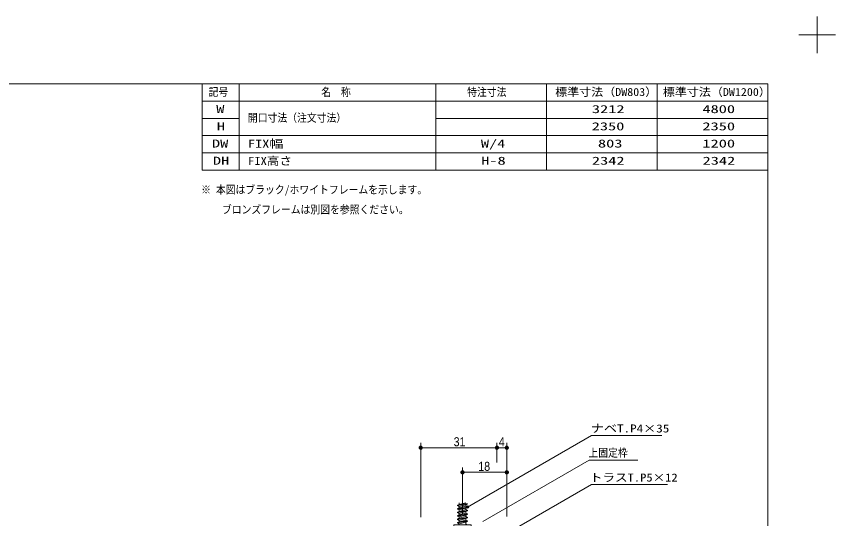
# Model space of a CAD drawing. Units: millimetres, scale not verified, with parts at other scales. Extents: x -6062 to 6062, y -3045 to 3045.
# Drawn here: x -843 to 2488, y 1002 to 3045 of the extents above; entities that cross this region are included whole.
import ezdxf
from ezdxf.enums import TextEntityAlignment as Align

# ---------------------------------------------------------------- set-up
doc = ezdxf.new("R2010")
doc.units = ezdxf.units.MM
doc.header["$LTSCALE"] = 20
for name, color, linetype, lineweight in [('0-0_3一般', 7, 'Continuous', 9), ('0-1_2寸法-3', 7, 'Continuous', 9), ('0-2_2寸法-1', 7, 'Continuous', 9), ('0-3_0', 7, 'Continuous', 9), ('0-5_1図面枠', 7, 'Continuous', 9)]:
    doc.layers.add(name, color=color, linetype=linetype, lineweight=lineweight)
doc.styles.add('ＭＳ ゴシック', font='')
doc.styles.add('ＭＳ Ｐゴシック', font='')
doc.styles.get('ＭＳ ゴシック').set_extended_font_data('MS Gothic')
doc.styles.get('ＭＳ Ｐゴシック').set_extended_font_data('MS PGothic')

# ---------------------------------------------------------------- blocks, each defined once
blk = doc.blocks.new('グループ-19')
at = {"layer": '0-0_3一般'}
for p, q in [((55443.7, 21335.5), (54883.7, 21194.2)), ((54763.7, 21098.2), (55563.7, 21239.6)), ((54763.7, 21098.2), (54763.7, 21124.9)), ((55563.7, 20983.6), (54763.7, 20842.2)), ((54763.7, 20842.2), (54883.7, 20911.5)), ((54763.7, 20815.6), (54763.7, 20842.2)), ((54763.7, 20815.6), (54883.7, 20746.3)), ((54763.7, 20532.9), (55563.7, 20674.2)), ((54883.7, 21311.6), (54883.7, 21194.2)), ((54883.7, 21029), (54883.7, 20911.5)), ((54883.7, 20746.3), (55443.7, 20887.6)), ((55443.7, 20770.2), (54883.7, 20628.9)), ((54883.7, 20746.3), (54883.7, 20628.9)), ((55443.7, 21170.3), (55563.7, 21239.6)), ((55443.7, 21170.3), (55443.7, 21052.9)), ((55443.7, 20887.6), (55563.7, 20956.9)), ((55443.7, 20887.6), (55443.7, 20770.2)), ((55563.7, 20700.9), (55443.7, 20770.2)), ((55443.7, 20605), (55563.7, 20674.2)), ((55563.7, 20674.2), (55563.7, 20700.9)), ((54763.7, 20532.9), (54763.7, 20559.6)), ((55563.7, 20418.2), (54763.7, 20276.9)), ((54763.7, 20276.9), (54883.7, 20346.2)), ((54763.7, 20250.2), (54763.7, 20276.9)), ((54763.7, 20250.2), (54883.7, 20181)), ((54763.7, 19967.6), (55563.7, 20108.9)), ((54763.7, 19967.6), (54763.7, 19994.2)), ((54883.7, 20463.6), (54883.7, 20346.2)), ((54883.7, 20181), (55443.7, 20322.3)), ((55443.7, 20204.9), (54883.7, 20063.5)), ((54883.7, 20181), (54883.7, 20063.5)), ((55443.7, 20605), (55443.7, 20487.5)), ((55443.7, 20322.3), (55563.7, 20391.6)), ((55443.7, 20322.3), (55443.7, 20204.9)), ((55563.7, 20135.6), (55443.7, 20204.9)), ((55443.7, 20039.6), (55563.7, 20108.9)), ((55443.7, 20039.6), (55443.7, 19922.2)), ((55563.7, 20108.9), (55563.7, 20135.6)), ((55563.7, 19852.9), (54763.7, 19711.6)), ((54763.7, 19711.6), (54883.7, 19780.9)), ((54763.7, 19684.9), (54763.7, 19711.6)), ((54763.7, 19684.9), (54883.3, 19615.9)), ((54783.7, 19524.9), (55543.7, 19524.9)), ((54883.3, 19615.9), (54883.7, 19615.6)), ((54883.7, 19898.3), (54883.7, 19780.9)), ((54883.7, 19615.6), (55443.7, 19757)), ((55443.7, 19757), (55563.7, 19826.2)), ((55443.7, 19757), (55443.7, 19624.9)), ((55543.7, 19524.9), (55863.7, 19524.9)), ((55863.7, 19524.9), (55863.7, 19380.4)), ((55163.7, 19004.9), (55163.7, 18908.3))]:
    blk.add_line(p, q, dxfattribs=at)
for points in [[(55563.7, 21266.2), (54763.7, 21124.9), (54883.7, 21194.2)], [(54763.7, 21098.2), (54883.7, 21029), (55443.7, 21170.3)], [(54763.7, 20815.6), (55563.7, 20956.9), (55563.7, 20983.6)], [(55563.7, 20700.9), (54763.7, 20559.6), (54883.7, 20628.9)], [(55563.7, 20983.6), (55443.7, 21052.9), (54883.7, 20911.5)], [(54763.7, 20532.9), (54883.7, 20463.6), (55443.7, 20605)], [(54763.7, 20250.2), (55563.7, 20391.6), (55563.7, 20418.2)], [(55563.7, 20135.6), (54763.7, 19994.2), (54883.7, 20063.5)], [(54763.7, 19967.6), (54883.7, 19898.3), (55443.7, 20039.6)], [(55563.7, 20418.2), (55443.7, 20487.5), (54883.7, 20346.2)], [(54463.7, 19380.4), (54463.7, 19524.9), (54783.7, 19524.9)], [(54763.7, 19684.9), (55563.7, 19826.2), (55563.7, 19852.9)], [(55563.7, 19852.9), (55443.7, 19922.2), (54883.7, 19780.9)]]:
    blk.add_lwpolyline(points, dxfattribs=at)
for centre, radius, start, end in [((54663.7, 19380.4), 200, 180, 205.65891), ((54783.7, 19624.9), 100, 270, 312.40515), ((54783.7, 19624.9), 100, 312.40515, 354.8103), ((55543.7, 19624.9), 100, 180, 225), ((55543.7, 19624.9), 100, 225, 270), ((55663.7, 19380.4), 200, 334.34109, 0), ((54663.7, 19380.4), 200, 205.65891, 231.31781), ((55163.7, 20004.9), 1000, 231.31781, 250.65891), ((55163.7, 20004.9), 1000, 250.65891, 270), ((55163.7, 20004.9), 1000, 270, 289.34109), ((55163.7, 20004.9), 1000, 289.34109, 308.68219), ((55663.7, 19380.4), 200, 308.68219, 334.34109)]:
    blk.add_arc(centre, radius, start, end, dxfattribs=at)
blk = doc.blocks.new('グループ-27')
at = {"layer": '0-0_3一般'}
blk.add_blockref('グループ-19', (0, 0), dxfattribs=at)
blk = doc.blocks.new('グループ-28')
at = {"layer": '0-0_3一般'}
blk.add_blockref('グループ-27', (0, 0), dxfattribs=at)
blk = doc.blocks.new('_Dot')
at = {"layer": '0-3_0'}
for p, q in [((-10, 0), (-20, 0)), ((9.78, 2), (-9.78, 2)), ((7.99, 6), (-7.99, 6)), ((9.16, -3.98), (-9.16, -3.98)), ((6, -7.98), (-6, -7.98))]:
    blk.add_line(p, q, dxfattribs=at)
for points in [[(10, 0), (9.92, 1.25), (9.69, 2.49), (9.3, 3.68), (8.76, 4.82), (8.09, 5.88), (7.29, 6.85), (6.37, 7.71), (5.36, 8.44), (4.26, 9.05), (3.09, 9.51), (1.87, 9.82), (0.63, 9.98), (-0.63, 9.98), (-1.87, 9.82), (-3.09, 9.51), (-4.26, 9.05), (-5.36, 8.44), (-6.37, 7.71), (-7.29, 6.85), (-8.09, 5.88), (-8.76, 4.82), (-9.3, 3.68), (-9.69, 2.49), (-9.92, 1.25), (-10, 0), (0, 0)], [(-10, 0), (-9.92, -1.25), (-9.69, -2.49), (-9.3, -3.68), (-8.76, -4.82), (-8.09, -5.88), (-7.29, -6.85), (-6.37, -7.71), (-5.36, -8.44), (-4.26, -9.05), (-3.09, -9.51), (-1.87, -9.82), (-0.63, -9.98), (0.63, -9.98), (1.87, -9.82), (3.09, -9.51), (4.26, -9.05), (5.36, -8.44), (6.37, -7.71), (7.29, -6.85), (8.09, -5.88), (8.76, -4.82), (9.3, -3.68), (9.69, -2.49), (9.92, -1.25), (10, 0), (0, 0)]]:
    blk.add_lwpolyline(points, close=True, dxfattribs=at)
blk = doc.blocks.new('グループ-75')
at = {"layer": '0-5_1図面枠'}
for p, q in [((84000, 57900), (84000, 60900)), ((85500, 59400), (82500, 59400))]:
    blk.add_line(p, q, dxfattribs=at)
blk = doc.blocks.new('グループ-77')
at = {"layer": '0-5_1図面枠'}
blk.add_lwpolyline([(-80000, 55400), (80000, 55400), (80000, -55400), (-80000, -55400)], close=True, dxfattribs=at)
blk = doc.blocks.new('図面枠')
at = {"layer": '0-5_1図面枠'}
for name in ['グループ-75', 'グループ-77']:
    blk.add_blockref(name, (0, 0), dxfattribs=at)

msp = doc.modelspace()

# ---------------------------------------------------------------- linework, layer by layer
at = {"layer": '0-1_2寸法-3'}
for p, q in [((995.58, 1050.17), (985.79, 1050.17)), ((994.68, 1046.17), (986.69, 1046.17)), ((990.86, 1054.17), (990.51, 1054.17)), ((990.86, 1054.17), (990.51, 1054.17))]:
    msp.add_line(p, q, dxfattribs=at)
for points in [[(990.68, 1049.18), (1494.83, 1340.25), (1781.13, 1340.25)], [(1052.68, 990.25), (1485.7, 1240.25), (1683.25, 1240.25)], [(957.75, 830.25), (1494.69, 1140.25), (1804.33, 1140.25)]]:
    msp.add_lwpolyline(points, dxfattribs=at)
msp.add_circle((990.68, 1049.18), 5.01, dxfattribs=at)
msp.add_circle((990.68, 1049.18), 5.01, dxfattribs=at)
at = {"layer": '0-2_2寸法-1'}
for p, q in [((800.68, 1007.25), (800.68, 1310.25)), ((1110.68, 1230.25), (1110.68, 1310.25)), ((1110.68, 1230.25), (1110.68, 1310.25)), ((1150.68, 1210.25), (1150.68, 1310.25)), ((1097.97, 1290.25), (813.4, 1290.25)), ((1123.4, 1290.25), (1137.97, 1290.25)), ((970.68, 1021.91), (970.68, 1210.25)), ((1150.68, 1010.25), (1150.68, 1210.25)), ((983.4, 1190.25), (1137.97, 1190.25))]:
    msp.add_line(p, q, dxfattribs=at)
at = {"layer": '0-5_1図面枠'}
for p, q in [((62.5, 2770), (62.5, 2420)), ((862.5, 2770), (862.5, 2420)), ((1312.5, 2770), (1312.5, 2420)), ((1762.5, 2770), (1762.5, 2420)), ((2212.5, 2700), (-87.5, 2700)), ((62.5, 2630), (-87.5, 2630)), ((2212.5, 2630), (862.5, 2630)), ((2212.5, 2560), (-87.5, 2560)), ((2212.5, 2560), (-87.5, 2560)), ((2212.5, 2490), (-87.5, 2490)), ((2212.5, 2490), (-87.5, 2490))]:
    msp.add_line(p, q, dxfattribs=at)
msp.add_lwpolyline([(-87.5, 2770), (2212.5, 2770), (2212.5, 2420), (-87.5, 2420)], close=True, dxfattribs=at)

# ---------------------------------------------------------------- block references
at = {"layer": '0-0_3一般', "xscale": 0.05, "yscale": 0.05}
msp.add_blockref('グループ-28', (-1787.5, 0), dxfattribs=at)
at = {"layer": '0-2_2寸法-1', "xscale": 0.6356201, "yscale": 0.6356201, "rotation": 180}
for p in [(800.68, 1290.25), (1110.68, 1290.25), (970.68, 1190.25)]:
    msp.add_blockref('_Dot', p, dxfattribs=at)
at = {"layer": '0-2_2寸法-1', "xscale": 0.6356201, "yscale": 0.6356201}
for p in [(1110.68, 1290.25), (1150.68, 1290.25), (1150.68, 1190.25)]:
    msp.add_blockref('_Dot', p, dxfattribs=at)
at = {"layer": '0-5_1図面枠', "xscale": 0.05, "yscale": 0.05}
msp.add_blockref('図面枠', (-1787.5, 0), dxfattribs=at)

# ---------------------------------------------------------------- texts
at = {"layer": '0-1_2寸法-3', "style": 'ＭＳ ゴシック'}
for s, width, p in [('ナベT.P4×35', 1.2, (1492.32, 1342.64)), ('上固定枠', 0.9, (1482.41, 1243.59)), ('トラスT.P5×12', 1.15, (1488.53, 1143.01))]:
    msp.add_text(s, height=32.55, dxfattribs=dict(at, width=width)).set_placement(p, align=Align.BOTTOM_LEFT)
at = {"layer": '0-2_2寸法-1', "style": 'ＭＳ Ｐゴシック', "width": 0.9}
for s, p in [('31', (934.46, 1285.29)), ('4', (1118.29, 1285.19)), ('18', (1034.65, 1185.29))]:
    msp.add_text(s, height=36.66, dxfattribs=at).set_placement(p, align=Align.BOTTOM_LEFT)
at = {"layer": '0-5_1図面枠', "style": 'ＭＳ ゴシック'}
for s, width, p in [('記号', 0.9, (-61.77, 2711.64)), ('名\u3000称', 0.9, (396.3, 2711.07)), ('特注寸法', 0.9, (989.42, 2711.15)), ('標準寸法（DW803）', 1.1, (1347.3, 2711.35)), ('標準寸法（DW1200）', 1.1, (1785, 2711.35)), ('W', 1.5, (-30.75, 2641.83)), ('3212', 1.5, (1496.64, 2641.74)), ('4800', 1.5, (1945.86, 2641.74)), ('開口寸法（注文寸法）', 0.9, (97.9, 2606.25)), ('H', 1.5, (-28.25, 2571.83)), ('2350', 1.5, (1495.86, 2571.74)), ('2350', 1.5, (1945.86, 2571.74)), ('DW', 1.5, (-48.15, 2501.83)), ('FIX幅', 1.3, (98.64, 2501.07)), ('W/4', 1.5, (1045.23, 2501.54)), ('803', 1.5, (1521.23, 2501.74)), ('1200', 1.5, (1945.86, 2501.74)), ('DH', 1.5, (-44.11, 2431.83)), ('FIX高さ', 1.15, (98.64, 2430.88)), ('H-8', 1.5, (1046.59, 2431.83)), ('2342', 1.5, (1496.64, 2431.83)), ('2342', 1.5, (1946.64, 2431.83)), ('※ 本図はブラック/ホワイトフレームを示します。', 0.9, (-92.1, 2313.88)), ('\u3000  ブロンズフレームは別図を参照ください。', 0.9, (-87.5, 2233.14))]:
    msp.add_text(s, height=32.55, dxfattribs=dict(at, width=width)).set_placement(p, align=Align.BOTTOM_LEFT)

doc.saveas('drawing.dxf')
